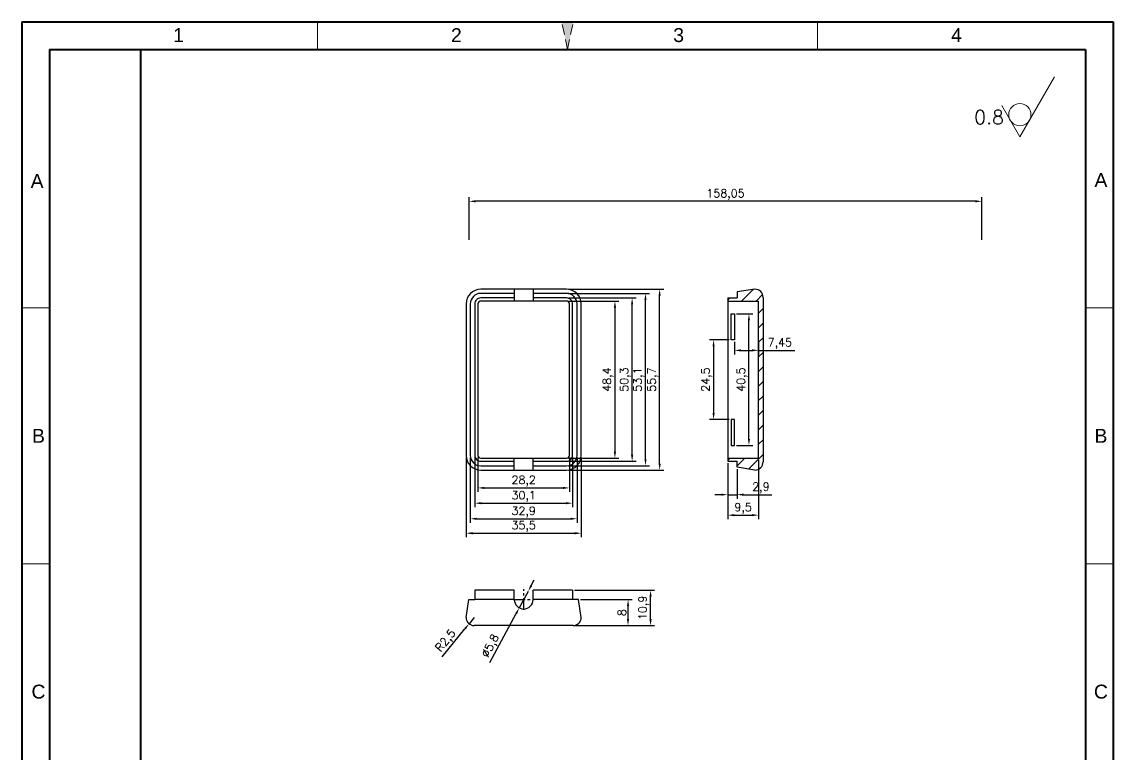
# Model space of a CAD drawing. Header units: millimetres. Extents: x 68506 to 68842, y -471 to 20.
# Drawn here: x 68505.6 to 68842.1, y -205.4 to 20.3 of the extents above; entities that cross this region are included whole.
import ezdxf
from ezdxf.enums import TextEntityAlignment as Align

# ---------------------------------------------------------------- set-up
doc = ezdxf.new("R2010")
doc.units = ezdxf.units.MM
for name, pattern in [('ACAD_ISO10W100', [18, 12, -3, 0, -3]), ('CENTER', [50.8, 31.75, -6.35, 6.35, -6.35]), ('HIDDEN2', [4.7625, 3.175, -1.5875])]:
    doc.linetypes.add(name, pattern=pattern)
for name, color, linetype, lineweight in [('dim', 82, 'Continuous', 9), ('图层1', 7, 'ACAD_ISO10W100', 15), ('图层4', 7, 'Continuous', 40), ('图层5', 7, 'HIDDEN2', 15), ('细实线', 3, 'Continuous', 18)]:
    doc.layers.add(name, color=color, linetype=linetype, lineweight=lineweight)
doc.layers.add('尺寸线', color=7, linetype='Continuous')
doc.styles.get("Standard").update_dxf_attribs({"font": 'txt', "bigfont": 'gbcbig.shx'})
doc.styles.add('样式 3', font='arial.ttf', dxfattribs={"height": 3.8})
doc.dimstyles.new('ISO-25', dxfattribs={"dimtxt": 2.5, "dimasz": 2.5, "dimexe": 1.25, "dimexo": 0.625, "dimtad": 1, "dimtxsty": 'Standard', "dimcen": 2.5, "dimadec": 0, "dimazin": 0, "dimtfac": 1, "dimtmove": 0, "dimatfit": 3, "dimfxl": 0, "dimarcsym": 0})

# ---------------------------------------------------------------- blocks, each defined once
blk = doc.blocks.new('*D5654')
at = {"layer": 'Defpoints', "color": 0}
for p in [(68677.22, -157.76), (68692.5, -157.76), (68675.57, -165.76)]:
    blk.add_point(p, dxfattribs=at)
at = {"layer": 'dim', "color": 0, "lineweight": -2}
for p, q in [((68677.84, -157.76), (68693.75, -157.76)), ((68692.5, -163.76), (68692.5, -159.76)), ((68676.19, -165.76), (68693.75, -165.76))]:
    blk.add_line(p, q, dxfattribs=at)
at = {"layer": 'dim', "color": 0}
for points in [[(68692.17, -159.76), (68692.83, -159.76), (68692.5, -157.76)], [(68692.17, -163.76), (68692.83, -163.76), (68692.5, -165.76)]]:
    blk.add_solid(points, dxfattribs=at)
at = {"layer": 'dim', "color": 0, "insert": (68690.62, -161.76), "char_height": 2.5, "attachment_point": 5, "rotation": 90}
blk.add_mtext('8', dxfattribs=at)
blk = doc.blocks.new('*D5655')
at = {"layer": 'Defpoints', "color": 0}
for p in [(68675.37, -154.86), (68699.44, -154.86), (68675.57, -165.76)]:
    blk.add_point(p, dxfattribs=at)
at = {"layer": 'dim', "color": 0, "lineweight": -2}
for p, q in [((68675.99, -154.86), (68700.69, -154.86)), ((68699.44, -163.76), (68699.44, -156.86)), ((68676.19, -165.76), (68700.69, -165.76))]:
    blk.add_line(p, q, dxfattribs=at)
at = {"layer": 'dim', "color": 0}
for points in [[(68699.11, -156.86), (68699.78, -156.86), (68699.44, -154.86)], [(68699.11, -163.76), (68699.78, -163.76), (68699.44, -165.76)]]:
    blk.add_solid(points, dxfattribs=at)
at = {"layer": 'dim', "color": 0, "insert": (68697.36, -160.31), "char_height": 2.5, "attachment_point": 5, "rotation": 90}
blk.add_mtext('10,9', dxfattribs=at)
blk = doc.blocks.new('*D5656')
at = {"layer": 'Defpoints', "color": 0}
for p in [(68661.69, -155.21), (68658.95, -160.32)]:
    blk.add_point(p, dxfattribs=at)
at = {"layer": 'dim', "color": 0, "lineweight": -2}
for p, q in [((68662.63, -153.44), (68663.58, -151.68)), ((68661.69, -155.21), (68658.95, -160.32)), ((68649.93, -177.15), (68658, -162.08))]:
    blk.add_line(p, q, dxfattribs=at)
at = {"layer": 'dim', "color": 0}
for points in [[(68662.34, -153.29), (68662.93, -153.6), (68661.69, -155.21)], [(68657.71, -161.92), (68658.3, -162.24), (68658.95, -160.32)]]:
    blk.add_solid(points, dxfattribs=at)
at = {"layer": 'dim', "color": 0, "insert": (68650.26, -172.12), "char_height": 2.5, "attachment_point": 5, "rotation": 61.809}
blk.add_mtext('∅5,8', dxfattribs=at)
blk = doc.blocks.new('*D5657')
at = {"layer": 'Defpoints', "color": 0}
for p in [(68645.07, -163.26), (68643.49, -165.2)]:
    blk.add_point(p, dxfattribs=at)
at = {"layer": 'dim', "color": 0, "lineweight": -2}
for p, q in [((68645.07, -163.26), (68643.49, -165.2)), ((68635.18, -175.42), (68642.23, -166.75))]:
    blk.add_line(p, q, dxfattribs=at)
at = {"layer": 'dim', "color": 0}
blk.add_solid([(68641.97, -166.54), (68642.49, -166.96), (68643.49, -165.2)], dxfattribs=at)
at = {"layer": 'dim', "color": 0, "insert": (68636.46, -170.55), "char_height": 2.5, "attachment_point": 5, "rotation": 50.8639}
blk.add_mtext('R2,5', dxfattribs=at)
blk = doc.blocks.new('*D5658')
at = {"layer": 'Defpoints', "color": 0}
for p in [(68673.57, -62.13), (68702.24, -62.13), (68673.57, -117.83)]:
    blk.add_point(p, dxfattribs=at)
at = {"layer": 'dim', "color": 0, "lineweight": -2}
for p, q in [((68674.19, -62.13), (68703.49, -62.13)), ((68702.24, -115.83), (68702.24, -64.13)), ((68674.19, -117.83), (68703.49, -117.83))]:
    blk.add_line(p, q, dxfattribs=at)
at = {"layer": 'dim', "color": 0}
for points in [[(68701.91, -64.13), (68702.58, -64.13), (68702.24, -62.13)], [(68701.91, -115.83), (68702.58, -115.83), (68702.24, -117.83)]]:
    blk.add_solid(points, dxfattribs=at)
at = {"layer": 'dim', "color": 0, "insert": (68700.16, -89.98), "char_height": 2.5, "attachment_point": 5, "rotation": 90}
blk.add_mtext('55,7', dxfattribs=at)
blk = doc.blocks.new('*D5659')
at = {"layer": 'Defpoints', "color": 0}
for p in [(68673.57, -63.43), (68697.88, -63.43), (68673.57, -116.53)]:
    blk.add_point(p, dxfattribs=at)
at = {"layer": 'dim', "color": 0, "lineweight": -2}
for p, q in [((68674.19, -63.43), (68699.13, -63.43)), ((68697.88, -114.53), (68697.88, -65.43)), ((68674.19, -116.53), (68699.13, -116.53))]:
    blk.add_line(p, q, dxfattribs=at)
at = {"layer": 'dim', "color": 0}
for points in [[(68697.55, -65.43), (68698.21, -65.43), (68697.88, -63.43)], [(68697.55, -114.53), (68698.21, -114.53), (68697.88, -116.53)]]:
    blk.add_solid(points, dxfattribs=at)
at = {"layer": 'dim', "color": 0, "insert": (68695.8, -89.98), "char_height": 2.5, "attachment_point": 5, "rotation": 90}
blk.add_mtext('53,1', dxfattribs=at)
blk = doc.blocks.new('*D5660')
at = {"layer": 'Defpoints', "color": 0}
for p in [(68673.57, -64.83), (68693.76, -64.83), (68673.57, -115.13)]:
    blk.add_point(p, dxfattribs=at)
at = {"layer": 'dim', "color": 0, "lineweight": -2}
for p, q in [((68674.19, -64.83), (68695.01, -64.83)), ((68693.76, -113.13), (68693.76, -66.83)), ((68674.19, -115.13), (68695.01, -115.13))]:
    blk.add_line(p, q, dxfattribs=at)
at = {"layer": 'dim', "color": 0}
for points in [[(68693.42, -66.83), (68694.09, -66.83), (68693.76, -64.83)], [(68693.42, -113.13), (68694.09, -113.13), (68693.76, -115.13)]]:
    blk.add_solid(points, dxfattribs=at)
at = {"layer": 'dim', "color": 0, "insert": (68691.67, -89.98), "char_height": 2.5, "attachment_point": 5, "rotation": 90}
blk.add_mtext('50,3', dxfattribs=at)
blk = doc.blocks.new('*D5661')
at = {"layer": 'Defpoints', "color": 0}
for p in [(68673.57, -65.78), (68673.57, -114.18), (68688.46, -114.18)]:
    blk.add_point(p, dxfattribs=at)
at = {"layer": 'dim', "color": 0, "lineweight": -2}
for p, q in [((68674.19, -65.78), (68689.71, -65.78)), ((68688.46, -67.78), (68688.46, -112.18)), ((68674.19, -114.18), (68689.71, -114.18))]:
    blk.add_line(p, q, dxfattribs=at)
at = {"layer": 'dim', "color": 0}
for points in [[(68688.12, -67.78), (68688.79, -67.78), (68688.46, -65.78)], [(68688.12, -112.18), (68688.79, -112.18), (68688.46, -114.18)]]:
    blk.add_solid(points, dxfattribs=at)
at = {"layer": 'dim', "color": 0, "insert": (68686.37, -89.98), "char_height": 2.5, "attachment_point": 5, "rotation": 90}
blk.add_mtext('48,4', dxfattribs=at)
blk = doc.blocks.new('*D5662')
at = {"layer": 'Defpoints', "color": 0}
for p in [(68642.57, -113.33), (68678.07, -113.33), (68678.07, -137.3)]:
    blk.add_point(p, dxfattribs=at)
at = {"layer": 'dim', "color": 0, "lineweight": -2}
for p, q in [((68642.57, -113.96), (68642.57, -138.55)), ((68678.07, -113.96), (68678.07, -138.55)), ((68644.57, -137.3), (68676.07, -137.3))]:
    blk.add_line(p, q, dxfattribs=at)
at = {"layer": 'dim', "color": 0}
for points in [[(68644.57, -136.97), (68644.57, -137.64), (68642.57, -137.3)], [(68676.07, -136.97), (68676.07, -137.64), (68678.07, -137.3)]]:
    blk.add_solid(points, dxfattribs=at)
at = {"layer": 'dim', "color": 0, "insert": (68660.32, -135.22), "char_height": 2.5, "attachment_point": 5}
blk.add_mtext('35,5', dxfattribs=at)
blk = doc.blocks.new('*D5663')
at = {"layer": 'Defpoints', "color": 0}
for p in [(68643.87, -113.33), (68676.77, -113.33), (68676.77, -132.86)]:
    blk.add_point(p, dxfattribs=at)
at = {"layer": 'dim', "color": 0, "lineweight": -2}
for p, q in [((68643.87, -113.96), (68643.87, -134.11)), ((68676.77, -113.96), (68676.77, -134.11)), ((68645.87, -132.86), (68674.77, -132.86))]:
    blk.add_line(p, q, dxfattribs=at)
at = {"layer": 'dim', "color": 0}
for points in [[(68645.87, -132.53), (68645.87, -133.19), (68643.87, -132.86)], [(68674.77, -132.53), (68674.77, -133.19), (68676.77, -132.86)]]:
    blk.add_solid(points, dxfattribs=at)
at = {"layer": 'dim', "color": 0, "insert": (68660.32, -130.78), "char_height": 2.5, "attachment_point": 5}
blk.add_mtext('32,9', dxfattribs=at)
blk = doc.blocks.new('*D5664')
at = {"layer": 'Defpoints', "color": 0}
for p in [(68645.27, -113.33), (68675.37, -113.33), (68675.37, -128.05)]:
    blk.add_point(p, dxfattribs=at)
at = {"layer": 'dim', "color": 0, "lineweight": -2}
for p, q in [((68645.27, -113.96), (68645.27, -129.3)), ((68675.37, -113.96), (68675.37, -129.3)), ((68647.27, -128.05), (68673.37, -128.05))]:
    blk.add_line(p, q, dxfattribs=at)
at = {"layer": 'dim', "color": 0}
for points in [[(68647.27, -127.72), (68647.27, -128.39), (68645.27, -128.05)], [(68673.37, -127.72), (68673.37, -128.39), (68675.37, -128.05)]]:
    blk.add_solid(points, dxfattribs=at)
at = {"layer": 'dim', "color": 0, "insert": (68660.32, -125.97), "char_height": 2.5, "attachment_point": 5}
blk.add_mtext('30,1', dxfattribs=at)
blk = doc.blocks.new('*D5665')
at = {"layer": 'Defpoints', "color": 0}
for p in [(68646.22, -113.33), (68674.42, -113.33), (68674.42, -123.35)]:
    blk.add_point(p, dxfattribs=at)
at = {"layer": 'dim', "color": 0, "lineweight": -2}
for p, q in [((68646.22, -113.96), (68646.22, -124.6)), ((68674.42, -113.96), (68674.42, -124.6)), ((68648.22, -123.35), (68672.42, -123.35))]:
    blk.add_line(p, q, dxfattribs=at)
at = {"layer": 'dim', "color": 0}
for points in [[(68648.22, -123.01), (68648.22, -123.68), (68646.22, -123.35)], [(68672.42, -123.01), (68672.42, -123.68), (68674.42, -123.35)]]:
    blk.add_solid(points, dxfattribs=at)
at = {"layer": 'dim', "color": 0, "insert": (68660.32, -121.26), "char_height": 2.5, "attachment_point": 5}
blk.add_mtext('28,2', dxfattribs=at)
blk = doc.blocks.new('*D5666')
at = {"layer": 'Defpoints', "color": 0}
for p in [(68732.73, -114.18), (68723.23, -115.13), (68732.73, -131.74)]:
    blk.add_point(p, dxfattribs=at)
at = {"layer": 'dim', "color": 0, "lineweight": -2}
for p, q in [((68723.23, -115.76), (68723.23, -132.99)), ((68732.73, -114.81), (68732.73, -132.99)), ((68725.23, -131.74), (68730.73, -131.74))]:
    blk.add_line(p, q, dxfattribs=at)
at = {"layer": 'dim', "color": 0}
for points in [[(68725.23, -131.41), (68725.23, -132.07), (68723.23, -131.74)], [(68730.73, -131.41), (68730.73, -132.07), (68732.73, -131.74)]]:
    blk.add_solid(points, dxfattribs=at)
at = {"layer": 'dim', "color": 0, "insert": (68727.98, -129.66), "char_height": 2.5, "attachment_point": 5}
blk.add_mtext('9,5', dxfattribs=at)
blk = doc.blocks.new('*D5667')
at = {"layer": 'Defpoints', "color": 0}
for p in [(68723.23, -115.13), (68726.13, -116.98), (68726.13, -125.43)]:
    blk.add_point(p, dxfattribs=at)
at = {"layer": 'dim', "color": 0, "lineweight": -2}
for p, q in [((68723.23, -115.76), (68723.23, -126.68)), ((68726.13, -117.61), (68726.13, -126.68)), ((68721.23, -125.43), (68719.23, -125.43)), ((68723.23, -125.43), (68726.13, -125.43)), ((68728.13, -125.43), (68736.8, -125.43))]:
    blk.add_line(p, q, dxfattribs=at)
at = {"layer": 'dim', "color": 0}
for points in [[(68721.23, -125.09), (68721.23, -125.76), (68723.23, -125.43)], [(68728.13, -125.09), (68728.13, -125.76), (68726.13, -125.43)]]:
    blk.add_solid(points, dxfattribs=at)
at = {"layer": 'dim', "color": 0, "insert": (68733.46, -123.34), "char_height": 2.5, "attachment_point": 5}
blk.add_mtext('2,9', dxfattribs=at)
blk = doc.blocks.new('*D5668')
at = {"layer": 'Defpoints', "color": 0}
for p in [(68725.28, -69.73), (68729.77, -69.73), (68725.28, -110.23)]:
    blk.add_point(p, dxfattribs=at)
at = {"layer": 'dim', "color": 0, "lineweight": -2}
for p, q in [((68725.91, -69.73), (68731.02, -69.73)), ((68729.77, -108.23), (68729.77, -71.73)), ((68725.91, -110.23), (68731.02, -110.23))]:
    blk.add_line(p, q, dxfattribs=at)
at = {"layer": 'dim', "color": 0}
for points in [[(68729.44, -71.73), (68730.11, -71.73), (68729.77, -69.73)], [(68729.44, -108.23), (68730.11, -108.23), (68729.77, -110.23)]]:
    blk.add_solid(points, dxfattribs=at)
at = {"layer": 'dim', "color": 0, "insert": (68727.69, -89.98), "char_height": 2.5, "attachment_point": 5, "rotation": 90}
blk.add_mtext('40,5', dxfattribs=at)
blk = doc.blocks.new('*D5669')
at = {"layer": 'Defpoints', "color": 0}
for p in [(68724.28, -77.73), (68718.87, -102.23), (68724.28, -102.23)]:
    blk.add_point(p, dxfattribs=at)
at = {"layer": 'dim', "color": 0, "lineweight": -2}
for p, q in [((68723.66, -77.73), (68717.62, -77.73)), ((68718.87, -79.73), (68718.87, -100.23)), ((68723.66, -102.23), (68717.62, -102.23))]:
    blk.add_line(p, q, dxfattribs=at)
at = {"layer": 'dim', "color": 0}
for points in [[(68718.54, -79.73), (68719.21, -79.73), (68718.87, -77.73)], [(68718.54, -100.23), (68719.21, -100.23), (68718.87, -102.23)]]:
    blk.add_solid(points, dxfattribs=at)
at = {"layer": 'dim', "color": 0, "insert": (68716.79, -89.98), "char_height": 2.5, "attachment_point": 5, "rotation": 90}
blk.add_mtext('24,5', dxfattribs=at)
blk = doc.blocks.new('*D5670')
at = {"layer": 'Defpoints', "color": 0}
for p in [(68725.28, -77.73), (68732.73, -77.73), (68732.73, -80.97)]:
    blk.add_point(p, dxfattribs=at)
at = {"layer": 'dim', "color": 0, "lineweight": -2}
for p, q in [((68725.28, -78.36), (68725.28, -82.22)), ((68732.73, -78.36), (68732.73, -82.22)), ((68727.28, -80.97), (68730.73, -80.97)), ((68732.73, -80.97), (68743.9, -80.97))]:
    blk.add_line(p, q, dxfattribs=at)
at = {"layer": 'dim', "color": 0}
for points in [[(68727.28, -80.63), (68727.28, -81.3), (68725.28, -80.97)], [(68730.73, -80.63), (68730.73, -81.3), (68732.73, -80.97)]]:
    blk.add_solid(points, dxfattribs=at)
at = {"layer": 'dim', "color": 0, "insert": (68739.31, -78.88), "char_height": 2.5, "attachment_point": 5}
blk.add_mtext('7,45', dxfattribs=at)
blk = doc.blocks.new('*D5671')
at = {"layer": 'Defpoints', "color": 0}
for p in [(68643.52, -35.04), (68643.52, -47.5), (68801.58, -47.5)]:
    blk.add_point(p, dxfattribs=at)
at = {"layer": 'dim', "color": 0, "lineweight": -2}
for p, q in [((68643.52, -46.87), (68643.52, -33.79)), ((68799.58, -35.04), (68645.52, -35.04)), ((68801.58, -46.87), (68801.58, -33.79))]:
    blk.add_line(p, q, dxfattribs=at)
at = {"layer": 'dim', "color": 0}
for points in [[(68645.52, -34.71), (68645.52, -35.38), (68643.52, -35.04)], [(68799.58, -34.71), (68799.58, -35.38), (68801.58, -35.04)]]:
    blk.add_solid(points, dxfattribs=at)
at = {"layer": 'dim', "color": 0, "insert": (68722.55, -32.96), "char_height": 2.5, "attachment_point": 5}
blk.add_mtext('158,05', dxfattribs=at)

msp = doc.modelspace()

# ---------------------------------------------------------------- hatches: boundary and pattern name
h = msp.add_hatch()
h.set_pattern_fill('ANSI31', color=8, style=0)
h.paths.add_polyline_path([(68732.73, -65.78), (68732.73, -114.18), (68723.23, -114.18), (68723.23, -115.13), (68726.13, -115.13), (68726.13, -116.98), (68731.63, -117.83, 0.4142136), (68734.13, -115.33), (68734.13, -64.63, 0.4142136), (68731.63, -62.13), (68726.13, -62.98), (68726.13, -64.83), (68723.23, -64.83), (68723.23, -65.78)])
at = {"layer": '图层5'}
msp.add_hatch(color=0, dxfattribs=at).paths.add_polyline_path([(68673.833, 11.688), (68672.07, 20.254), (68675.596, 20.254)])

# ---------------------------------------------------------------- linework, layer by layer
for p, q in [((68657.419, -62.13), (68657.419, -65.78)), ((68663.219, -62.13), (68663.219, -65.78)), ((68731.63, -62.13), (68726.13, -62.98)), ((68726.13, -62.98), (68726.13, -64.83)), ((68731.63, -62.13), (68731.63, -62.13)), ((68723.23, -64.83), (68726.13, -64.83)), ((68723.23, -64.83), (68723.23, -115.13)), ((68723.23, -65.78), (68732.73, -65.78)), ((68732.73, -114.18), (68732.73, -65.78)), ((68734.13, -64.63), (68734.13, -115.33)), ((68657.419, -117.83), (68657.419, -114.18)), ((68663.219, -117.83), (68663.219, -114.18)), ((68723.23, -114.18), (68732.73, -114.18)), ((68723.23, -115.13), (68726.13, -115.13)), ((68726.13, -116.98), (68726.13, -115.13)), ((68731.63, -117.83), (68726.13, -116.98)), ((68731.63, -117.83), (68731.63, -117.83)), ((68642.569, -163.263), (68643.419, -157.763)), ((68643.419, -157.763), (68645.269, -157.763)), ((68645.269, -154.863), (68645.269, -157.763)), ((68657.419, -154.863), (68645.269, -154.863)), ((68657.419, -157.763), (68645.269, -157.763)), ((68657.419, -157.763), (68657.419, -154.863)), ((68675.369, -154.863), (68663.219, -154.863)), ((68663.219, -157.763), (68663.219, -154.863)), ((68675.369, -157.763), (68663.219, -157.763)), ((68675.369, -154.863), (68675.369, -157.763)), ((68677.219, -157.763), (68675.369, -157.763)), ((68678.069, -163.263), (68677.219, -157.763)), ((68642.569, -163.263), (68642.569, -163.263)), ((68678.069, -163.263), (68678.069, -163.263)), ((68675.569, -165.763), (68645.069, -165.763))]:
    msp.add_line(p, q)
at = {"color": 1, "linetype": 'CENTER', "ltscale": 0.116}
for p, q in [((68660.319, -160.953), (68660.319, -154.573)), ((68657.129, -157.763), (68663.509, -157.763))]:
    msp.add_line(p, q, dxfattribs=at)
for points in [[(68647.069, -117.83), (68673.569, -117.83, 0.4142136), (68678.069, -113.33), (68678.069, -66.63, 0.4142136), (68673.569, -62.13), (68647.069, -62.13, 0.4142136), (68642.569, -66.63), (68642.569, -113.33, 0.4142136)], [(68647.069, -114.18), (68673.569, -114.18, 0.4142136), (68674.419, -113.33), (68674.419, -66.63, 0.4142136), (68673.569, -65.78), (68647.069, -65.78, 0.4142136), (68646.219, -66.63), (68646.219, -113.33, 0.4142136)]]:
    msp.add_lwpolyline(points, format="xyb", close=True)
for points in [[(68657.419, -63.43), (68647.069, -63.43, 0.4142136), (68643.869, -66.63), (68643.869, -113.33, 0.4142136), (68647.069, -116.53), (68657.419, -116.53)], [(68663.219, -116.53), (68673.569, -116.53, 0.4142136), (68676.769, -113.33), (68676.769, -66.63, 0.4142136), (68673.569, -63.43), (68663.219, -63.43)], [(68657.419, -64.83), (68647.069, -64.83, 0.4142136), (68645.269, -66.63), (68645.269, -113.33, 0.4142136), (68647.069, -115.13), (68657.419, -115.13)], [(68663.219, -115.13), (68673.569, -115.13, 0.4142136), (68675.369, -113.33), (68675.369, -66.63, 0.4142136), (68673.569, -64.83), (68663.219, -64.83)]]:
    msp.add_lwpolyline(points, format="xyb")
for points in [[(68725.28, -69.73), (68725.28, -77.73), (68724.28, -77.73), (68724.28, -69.73)], [(68725.28, -110.23), (68725.28, -102.23), (68724.28, -102.23), (68724.28, -110.23)]]:
    msp.add_lwpolyline(points, close=True)
for centre, radius, start, end in [((68731.63, -64.63), 2.5, 0, 90), ((68731.63, -115.33), 2.5, 270, 0), ((68660.319, -157.763), 2.9, 180, 0), ((68645.069, -163.263), 2.5, 180, 270), ((68675.569, -163.263), 2.5, 270, 0)]:
    msp.add_arc(centre, radius, start, end)
at = {"layer": '图层1', "color": 0}
for p, q in [((68596.739, 11.688), (68596.739, 20.254)), ((68750.927, 11.688), (68750.927, 20.254)), ((68514.162, -67.89), (68505.596, -67.89)), ((68842.07, -67.89), (68833.504, -67.89)), ((68514.162, -146.698), (68505.596, -146.698)), ((68842.07, -146.698), (68833.504, -146.698))]:
    msp.add_line(p, q, dxfattribs=at)
at = {"layer": '图层4', "color": 0}
msp.add_line((68542.278, -462.699), (68542.278, 11.688), dxfattribs=at)
at = {"layer": '图层5', "color": 0}
for q in [(68672.07, 20.254), (68675.596, 20.254)]:
    msp.add_line((68673.833, 11.688), q, dxfattribs=at)
at = {"layer": '尺寸线', "color": 0, "lineweight": 40}
for p, q in [((68505.596, 20.254), (68842.07, 20.254)), ((68505.596, 20.254), (68505.596, -471.265)), ((68842.07, 20.254), (68842.07, -471.265)), ((68514.162, 11.688), (68833.504, 11.688)), ((68514.162, 11.688), (68514.162, -462.699)), ((68833.504, 11.688), (68833.504, -462.699))]:
    msp.add_line(p, q, dxfattribs=at)
at = {"layer": '细实线', "color": 0}
for p, q in [((68813.305, -15.211), (68824.012, 3.334)), ((68807.728, -5.553), (68813.305, -15.211))]:
    msp.add_line(p, q, dxfattribs=at)
msp.add_circle((68813.305, -8.358), 3.426, dxfattribs=at)

# ---------------------------------------------------------------- texts
at = {"layer": '图层1', "color": 0, "style": '样式 3'}
for s, p in [('B', (68510.721, -107.294)), ('B', (68838.296, -107.294)), ('C', (68510.721, -186.102)), ('C', (68838.296, -186.102))]:
    msp.add_text(s, height=4.283, dxfattribs=at).set_placement(p, align=Align.MIDDLE)
at = {"layer": '图层5', "color": 0, "style": '样式 3'}
for s, p in [('1', (68553.908, 16.179)), ('2', (68639.569, 16.179)), ('3', (68708.097, 16.179)), ('4', (68793.758, 16.179)), ('A', (68510.305, -28.799)), ('A', (68838.296, -28.486))]:
    msp.add_text(s, height=4.283, dxfattribs=at).set_placement(p, align=Align.MIDDLE)
at = {"layer": '细实线', "color": 0, "insert": (68799.221, -6.988), "char_height": 4.283, "width": 15.99044, "attachment_point": 1}
msp.add_mtext('0.8', dxfattribs=at)

# ---------------------------------------------------------------- dimensions: what is measured, and where the dimension line sits
at = {"layer": 'dim'}
for base, p1, p2, picture, middle in [((68643.5234, -35.0422), (68801.5776, -47.4953), (68643.5234, -47.4953), '*D5671', (68722.5505, -32.9589)), ((68732.73, -80.965), (68725.28, -77.73), (68732.73, -77.73), '*D5670', (68739.313, -78.882)), ((68678.069, -137.302), (68642.569, -113.33), (68678.069, -113.33), '*D5662', (68660.319, -135.219)), ((68676.769, -132.858), (68643.869, -113.33), (68676.769, -113.33), '*D5663', (68660.319, -130.775)), ((68675.369, -128.055), (68645.269, -113.33), (68675.369, -113.33), '*D5664', (68660.319, -125.972)), ((68674.419, -123.345), (68646.219, -113.33), (68674.419, -113.33), '*D5665', (68660.319, -121.262)), ((68732.73, -131.74), (68723.23, -115.13), (68732.73, -114.18), '*D5666', (68727.98, -129.657)), ((68726.13, -125.427), (68723.23, -115.13), (68726.13, -116.98), '*D5667', (68733.463, -123.344))]:
    dim = msp.add_linear_dim(base=base, p1=p1, p2=p2, dimstyle='ISO-25', override={"dimasz": 2}, dxfattribs=at)
    dim.commit()
    dim.dimension.update_dxf_attribs({"geometry": picture, "text_midpoint": middle})
for base, p1, p2, picture, middle in [((68702.242, -62.13), (68673.569, -117.83), (68673.569, -62.13), '*D5658', (68700.158, -89.98)), ((68697.881, -63.43), (68673.569, -116.53), (68673.569, -63.43), '*D5659', (68695.797, -89.98)), ((68693.758, -64.83), (68673.569, -115.13), (68673.569, -64.83), '*D5660', (68691.675, -89.98)), ((68688.456, -114.18), (68673.569, -65.78), (68673.569, -114.18), '*D5661', (68686.372, -89.98)), ((68729.773, -69.73), (68725.28, -110.23), (68725.28, -69.73), '*D5668', (68727.689, -89.98)), ((68718.873, -102.23), (68724.28, -77.73), (68724.28, -102.23), '*D5669', (68716.79, -89.98)), ((68699.444, -154.863), (68675.569, -165.763), (68675.369, -154.863), '*D5655', (68697.361, -160.313)), ((68692.5, -157.763), (68675.569, -165.763), (68677.219, -157.763), '*D5654', (68690.625, -161.763))]:
    dim = msp.add_linear_dim(base=base, p1=p1, p2=p2, angle=90, dimstyle='ISO-25', override={"dimasz": 2}, dxfattribs=at)
    dim.commit()
    dim.dimension.update_dxf_attribs({"geometry": picture, "text_midpoint": middle})
dim = msp.add_diameter_dim_2p(p1=(68661.689, -155.207), p2=(68658.949, -160.319), dimstyle='ISO-25', override={"dimasz": 2}, dxfattribs=at)
dim.commit()
dim.dimension.update_dxf_attribs({"geometry": '*D5656', "text_midpoint": (68652.096, -173.106), "dimtype": 163})
dim = msp.add_radius_dim(center=(68645.069, -163.263), mpoint=(68643.491, -165.202), dimstyle='ISO-25', override={"dimasz": 2}, dxfattribs=at)
dim.commit()
dim.dimension.update_dxf_attribs({"geometry": '*D5657', "text_midpoint": (68636.458, -170.545)})

doc.saveas('drawing.dxf')
